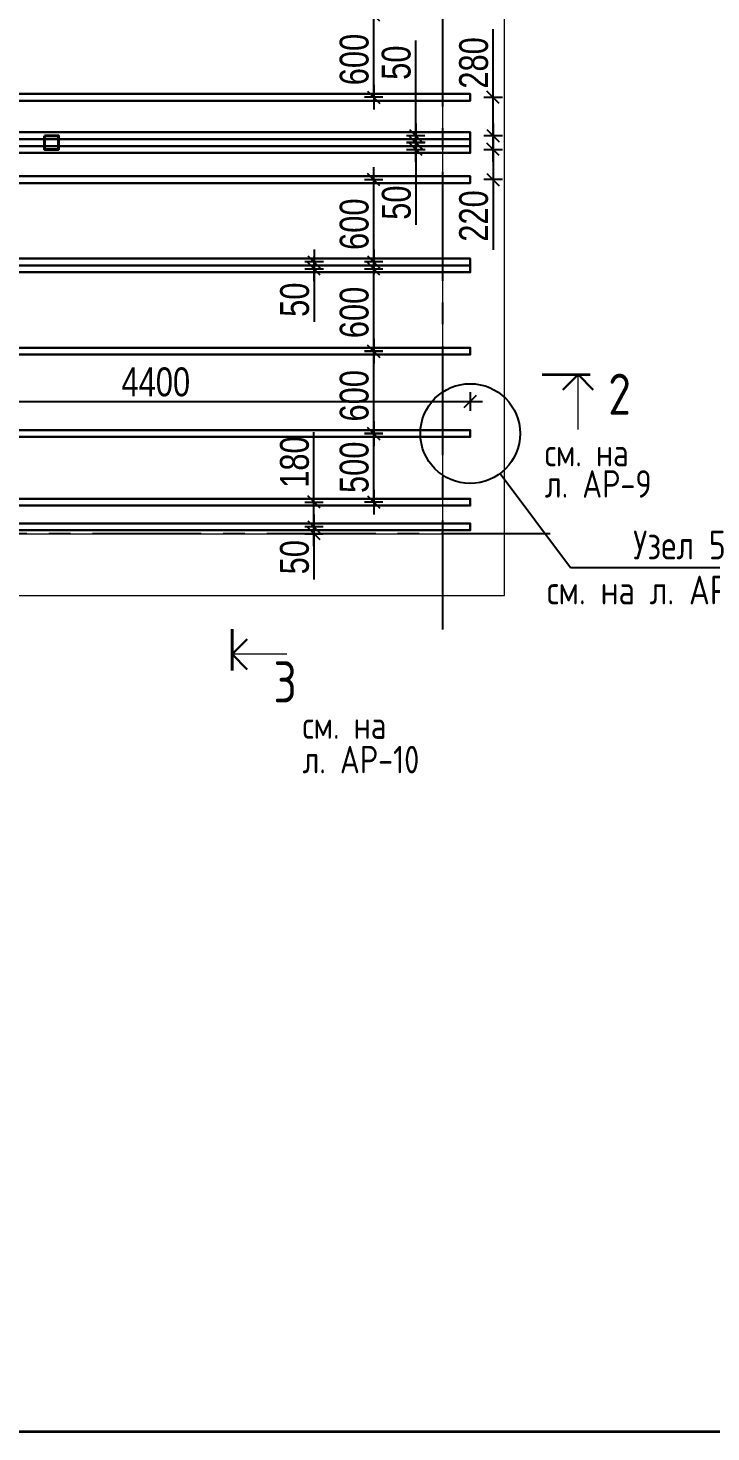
# Model space of a CAD drawing. Extents: x -12289450 to -10763036, y -7834513 to -6150123.
# Drawn here: x -11055246 to -11050273, y -7694161 to -7683933 of the extents above; entities that cross this region are included whole.
import ezdxf

# ---------------------------------------------------------------- set-up
doc = ezdxf.new("R2010")
doc.units = 0
doc.header["$LTSCALE"] = 25
doc.header["$PDMODE"] = 35
doc.linetypes.add('CENTER', pattern=[50.8, 31.75, -6.35, 6.35, -6.35])
doc.linetypes.add('HIDDEN', pattern=[9.525, 6.35, -3.175])
doc.layers.get('DefPoints').update_dxf_attribs({"color": 10, "lineweight": 30})
for name, color, linetype in [('001-ПЕРЕГОРОДКИ', 5, 'Continuous'), ('004-ВСПЛИНИИ', 15, 'Continuous'), ('005-РАЗМЕРЫ', 252, 'Continuous'), ('014-ОСИ', 251, 'CENTER'), ('Annotation - Text', 7, 'Continuous'), ('ArchiCAD', 7, 'Continuous'), ('Примечания', 7, 'Continuous')]:
    doc.layers.add(name, color=color, linetype=linetype)
doc.layers.add('СТЕНЫ', color=5, linetype='Continuous', lineweight=40)
doc.layers.add('тонкий', color=114, linetype='Continuous', lineweight=20)
doc.styles.add('GOST 2.304', font='cs_gost2304.shx')
doc.styles.get("Standard").update_dxf_attribs({"font": 'arial.ttf'})
doc.styles.add('TXT0', font='txt', dxfattribs={"width": 0.8})
doc.dimstyles.new('Копия(5) РАЗМЕРЫ', dxfattribs={"dimscale": 30, "dimtxt": 7, "dimasz": 0.15, "dimexe": 0, "dimexo": 0, "dimgap": 1.2, "dimtad": 1, "dimdec": 0, "dimzin": 0, "dimdsep": 46, "dimtxsty": 'TXT0', "dimblk1": 'A8MITTA', "dimblk2": 'A8MITTA', "dimsah": 1, "dimcen": 2, "dimse1": 1, "dimse2": 1, "dimadec": 0, "dimazin": 0, "dimtp": 6, "dimtm": 6, "dimtfac": 1, "dimtdec": 0, "dimtofl": 0, "dimtmove": 0, "dimatfit": 3, "dimldrblk": 'A8MITTA', "dimfxl": 0, "dimtolj": 1, "dimtzin": 0, "dimarcsym": 0})

# ---------------------------------------------------------------- blocks, each defined once
blk = doc.blocks.new('A8MITTA', base_point=(3180, 3140))
for p, q in [((3160, 3140), (3200, 3140)), ((3170, 3130), (3190, 3150)), ((3180, 3155), (3180, 3125))]:
    blk.add_line(p, q)
blk = doc.blocks.new('*D659')
at = {"layer": '005-РАЗМЕРЫ', "color": 0, "lineweight": -2, "ltscale": 1.2, "transparency": 16777216}
blk.add_line((-11056421, -7686653), (-11052030, -7686653), dxfattribs=at)
at = {"layer": 'DefPoints', "color": 0, "ltscale": 1.2, "transparency": 16777216}
for p in [(-11052026, -7686653), (-11056426, -7686812), (-11052026, -7686812)]:
    blk.add_point(p, dxfattribs=at)
at = {"layer": '005-РАЗМЕРЫ', "color": 0, "lineweight": -2, "ltscale": 1.2, "transparency": 16777216, "xscale": 4.5, "yscale": 4.5, "zscale": 4.5, "rotation": 180}
blk.add_blockref('A8MITTA', (-11056426, -7686653), dxfattribs=at)
at = {"layer": '005-РАЗМЕРЫ', "color": 0, "lineweight": -2, "ltscale": 1.2, "transparency": 16777216, "xscale": 4.5, "yscale": 4.5, "zscale": 4.5}
blk.add_blockref('A8MITTA', (-11052026, -7686653), dxfattribs=at)
at = {"layer": '005-РАЗМЕРЫ', "color": 0, "ltscale": 1.2, "transparency": 16777216, "insert": (-11054316, -7686512), "char_height": 210, "attachment_point": 5, "style": 'TXT0'}
blk.add_mtext('\\A1;4400', dxfattribs=at)
blk = doc.blocks.new('*D660')
at = {"layer": '005-РАЗМЕРЫ', "color": 0, "lineweight": -2, "ltscale": 1.2, "transparency": 16777216}
blk.add_line((-11052729, -7686883), (-11052729, -7686292), dxfattribs=at)
at = {"layer": 'DefPoints', "color": 0, "ltscale": 1.2, "transparency": 16777216}
for p in [(-11052729, -7686287), (-11052026, -7686287), (-11052026, -7686887)]:
    blk.add_point(p, dxfattribs=at)
at = {"layer": '005-РАЗМЕРЫ', "color": 0, "lineweight": -2, "ltscale": 1.2, "transparency": 16777216, "xscale": 4.5, "yscale": 4.5, "zscale": 4.5}
for p, rotation in [((-11052729, -7686287), 90), ((-11052729, -7686887), 270)]:
    blk.add_blockref('A8MITTA', p, dxfattribs=dict(at, rotation=rotation))
at = {"layer": '005-РАЗМЕРЫ', "color": 0, "ltscale": 1.2, "transparency": 16777216, "insert": (-11052870, -7686612), "char_height": 210, "attachment_point": 5, "rotation": 90, "style": 'TXT0'}
blk.add_mtext('\\A1;600', dxfattribs=at)
blk = doc.blocks.new('*D661')
at = {"layer": '005-РАЗМЕРЫ', "color": 0, "lineweight": -2, "ltscale": 1.2, "transparency": 16777216}
blk.add_line((-11052729, -7687383), (-11052729, -7686892), dxfattribs=at)
at = {"layer": 'DefPoints', "color": 0, "ltscale": 1.2, "transparency": 16777216}
for p in [(-11052729, -7686887), (-11052026, -7686887), (-11051751, -7687387)]:
    blk.add_point(p, dxfattribs=at)
at = {"layer": '005-РАЗМЕРЫ', "color": 0, "lineweight": -2, "ltscale": 1.2, "transparency": 16777216, "xscale": 4.5, "yscale": 4.5, "zscale": 4.5}
for p, rotation in [((-11052729, -7686887), 90), ((-11052729, -7687387), 270)]:
    blk.add_blockref('A8MITTA', p, dxfattribs=dict(at, rotation=rotation))
at = {"layer": '005-РАЗМЕРЫ', "color": 0, "ltscale": 1.2, "transparency": 16777216, "insert": (-11052870, -7687133), "char_height": 210, "attachment_point": 5, "rotation": 90, "style": 'TXT0'}
blk.add_mtext('\\A1;500', dxfattribs=at)
blk = doc.blocks.new('*D662')
at = {"layer": '005-РАЗМЕРЫ', "color": 0, "lineweight": -2, "ltscale": 1.2, "transparency": 16777216}
for p, q in [((-11053164, -7687387), (-11053164, -7686877)), ((-11053164, -7687563), (-11053164, -7687392))]:
    blk.add_line(p, q, dxfattribs=at)
at = {"layer": 'DefPoints', "color": 0, "ltscale": 1.2, "transparency": 16777216}
for p in [(-11053164, -7687387), (-11051751, -7687387), (-11051751, -7687567)]:
    blk.add_point(p, dxfattribs=at)
at = {"layer": '005-РАЗМЕРЫ', "color": 0, "lineweight": -2, "ltscale": 1.2, "transparency": 16777216, "xscale": 4.5, "yscale": 4.5, "zscale": 4.5}
for p, rotation in [((-11053164, -7687387), 90), ((-11053164, -7687567), 270)]:
    blk.add_blockref('A8MITTA', p, dxfattribs=dict(at, rotation=rotation))
at = {"layer": '005-РАЗМЕРЫ', "color": 0, "ltscale": 1.2, "transparency": 16777216, "insert": (-11053305, -7687095), "char_height": 210, "attachment_point": 5, "rotation": 90, "style": 'TXT0'}
blk.add_mtext('\\A1;180', dxfattribs=at)
blk = doc.blocks.new('*D663')
at = {"layer": '005-РАЗМЕРЫ', "color": 0, "lineweight": -2, "ltscale": 1.2, "transparency": 16777216}
for p, q in [((-11053164, -7687563), (-11053164, -7687558)), ((-11053164, -7687622), (-11053164, -7687950))]:
    blk.add_line(p, q, dxfattribs=at)
at = {"layer": 'DefPoints', "color": 0, "ltscale": 1.2, "transparency": 16777216}
for p in [(-11053164, -7687617), (-11051941, -7687617), (-11051751, -7687567)]:
    blk.add_point(p, dxfattribs=at)
at = {"layer": '005-РАЗМЕРЫ', "color": 0, "lineweight": -2, "ltscale": 1.2, "transparency": 16777216, "xscale": 4.5, "yscale": 4.5, "zscale": 4.5}
for p, rotation in [((-11053164, -7687567), 270), ((-11053164, -7687617), 90)]:
    blk.add_blockref('A8MITTA', p, dxfattribs=dict(at, rotation=rotation))
at = {"layer": '005-РАЗМЕРЫ', "color": 0, "ltscale": 1.2, "transparency": 16777216, "insert": (-11053305, -7687788), "char_height": 210, "attachment_point": 5, "rotation": 90, "style": 'TXT0'}
blk.add_mtext('\\A1;50', dxfattribs=at)
blk = doc.blocks.new('*D664')
at = {"layer": '005-РАЗМЕРЫ', "color": 0, "lineweight": -2, "ltscale": 1.2, "transparency": 16777216}
blk.add_line((-11052729, -7686283), (-11052729, -7685692), dxfattribs=at)
at = {"layer": 'DefPoints', "color": 0, "ltscale": 1.2, "transparency": 16777216}
for p in [(-11052729, -7685687), (-11052026, -7685687), (-11052026, -7686287)]:
    blk.add_point(p, dxfattribs=at)
at = {"layer": '005-РАЗМЕРЫ', "color": 0, "lineweight": -2, "ltscale": 1.2, "transparency": 16777216, "xscale": 4.5, "yscale": 4.5, "zscale": 4.5}
for p, rotation in [((-11052729, -7685687), 90), ((-11052729, -7686287), 270)]:
    blk.add_blockref('A8MITTA', p, dxfattribs=dict(at, rotation=rotation))
at = {"layer": '005-РАЗМЕРЫ', "color": 0, "ltscale": 1.2, "transparency": 16777216, "insert": (-11052870, -7686005), "char_height": 210, "attachment_point": 5, "rotation": 90, "style": 'TXT0'}
blk.add_mtext('\\A1;600', dxfattribs=at)
blk = doc.blocks.new('*D665')
at = {"layer": '005-РАЗМЕРЫ', "color": 0, "lineweight": -2, "ltscale": 1.2, "transparency": 16777216}
blk.add_line((-11052729, -7685633), (-11052729, -7685042), dxfattribs=at)
at = {"layer": 'DefPoints', "color": 0, "ltscale": 1.2, "transparency": 16777216}
for p in [(-11052729, -7685037), (-11052026, -7685037), (-11052026, -7685637)]:
    blk.add_point(p, dxfattribs=at)
at = {"layer": '005-РАЗМЕРЫ', "color": 0, "lineweight": -2, "ltscale": 1.2, "transparency": 16777216, "xscale": 4.5, "yscale": 4.5, "zscale": 4.5}
for p, rotation in [((-11052729, -7685037), 90), ((-11052729, -7685637), 270)]:
    blk.add_blockref('A8MITTA', p, dxfattribs=dict(at, rotation=rotation))
at = {"layer": '005-РАЗМЕРЫ', "color": 0, "ltscale": 1.2, "transparency": 16777216, "insert": (-11052870, -7685362), "char_height": 210, "attachment_point": 5, "rotation": 90, "style": 'TXT0'}
blk.add_mtext('\\A1;600', dxfattribs=at)
blk = doc.blocks.new('*D666')
at = {"layer": '005-РАЗМЕРЫ', "color": 0, "lineweight": -2, "ltscale": 1.2, "transparency": 16777216}
blk.add_line((-11052729, -7684433), (-11052729, -7683842), dxfattribs=at)
at = {"layer": 'DefPoints', "color": 0, "ltscale": 1.2, "transparency": 16777216}
for p in [(-11052729, -7683837), (-11052026, -7683837), (-11052026, -7684437)]:
    blk.add_point(p, dxfattribs=at)
at = {"layer": '005-РАЗМЕРЫ', "color": 0, "lineweight": -2, "ltscale": 1.2, "transparency": 16777216, "xscale": 4.5, "yscale": 4.5, "zscale": 4.5}
for p, rotation in [((-11052729, -7683837), 90), ((-11052729, -7684437), 270)]:
    blk.add_blockref('A8MITTA', p, dxfattribs=dict(at, rotation=rotation))
at = {"layer": '005-РАЗМЕРЫ', "color": 0, "ltscale": 1.2, "transparency": 16777216, "insert": (-11052870, -7684162), "char_height": 210, "attachment_point": 5, "rotation": 90, "style": 'TXT0'}
blk.add_mtext('\\A1;600', dxfattribs=at)
blk = doc.blocks.new('*D701')
at = {"layer": '005-РАЗМЕРЫ', "color": 0, "lineweight": -2, "ltscale": 1.2, "transparency": 16777216}
for p, q in [((-11053163, -7685633), (-11053163, -7685628)), ((-11053163, -7685692), (-11053163, -7686074))]:
    blk.add_line(p, q, dxfattribs=at)
at = {"layer": 'DefPoints', "color": 0, "ltscale": 1.2, "transparency": 16777216}
for p in [(-11053163, -7685687), (-11052460, -7685687), (-11052026, -7685637)]:
    blk.add_point(p, dxfattribs=at)
at = {"layer": '005-РАЗМЕРЫ', "color": 0, "lineweight": -2, "ltscale": 1.2, "transparency": 16777216, "xscale": 4.5, "yscale": 4.5, "zscale": 4.5}
for p, rotation in [((-11053163, -7685637), 270), ((-11053163, -7685687), 90)]:
    blk.add_blockref('A8MITTA', p, dxfattribs=dict(at, rotation=rotation))
at = {"layer": '005-РАЗМЕРЫ', "color": 0, "ltscale": 1.2, "transparency": 16777216, "insert": (-11053304, -7685912), "char_height": 210, "attachment_point": 5, "rotation": 90, "style": 'TXT0'}
blk.add_mtext('\\A1;50', dxfattribs=at)
blk = doc.blocks.new('*D710')
at = {"layer": '005-РАЗМЕРЫ', "color": 0, "lineweight": -2, "ltscale": 1.2, "transparency": 16777216}
for p, q in [((-11052423, -7684713), (-11052423, -7684023)), ((-11052423, -7684772), (-11052423, -7684776))]:
    blk.add_line(p, q, dxfattribs=at)
at = {"layer": 'DefPoints', "color": 0, "ltscale": 1.2, "transparency": 16777216}
for p in [(-11052423, -7684767), (-11052026, -7684717), (-11052026, -7684767)]:
    blk.add_point(p, dxfattribs=at)
at = {"layer": '005-РАЗМЕРЫ', "color": 0, "lineweight": -2, "ltscale": 1.2, "transparency": 16777216, "xscale": 4.5, "yscale": 4.5, "zscale": 4.5}
for p, rotation in [((-11052423, -7684717), 270), ((-11052423, -7684767), 90)]:
    blk.add_blockref('A8MITTA', p, dxfattribs=dict(at, rotation=rotation))
at = {"layer": '005-РАЗМЕРЫ', "color": 0, "ltscale": 1.2, "transparency": 16777216, "insert": (-11052564, -7684185), "char_height": 210, "attachment_point": 5, "rotation": 90, "style": 'TXT0'}
blk.add_mtext('\\A1;50', dxfattribs=at)
blk = doc.blocks.new('*D708')
at = {"layer": '005-РАЗМЕРЫ', "color": 0, "lineweight": -2, "ltscale": 1.2, "transparency": 16777216}
for p, q in [((-11052422, -7684763), (-11052422, -7684758)), ((-11052422, -7684822), (-11052422, -7685367))]:
    blk.add_line(p, q, dxfattribs=at)
at = {"layer": 'DefPoints', "color": 0, "ltscale": 1.2, "transparency": 16777216}
for p in [(-11052026, -7684767), (-11052422, -7684817), (-11052026, -7684817)]:
    blk.add_point(p, dxfattribs=at)
at = {"layer": '005-РАЗМЕРЫ', "color": 0, "lineweight": -2, "ltscale": 1.2, "transparency": 16777216, "xscale": 4.5, "yscale": 4.5, "zscale": 4.5}
for p, rotation in [((-11052422, -7684767), 270), ((-11052422, -7684817), 90)]:
    blk.add_blockref('A8MITTA', p, dxfattribs=dict(at, rotation=rotation))
at = {"layer": '005-РАЗМЕРЫ', "color": 0, "ltscale": 1.2, "transparency": 16777216, "insert": (-11052563, -7685205), "char_height": 210, "attachment_point": 5, "rotation": 90, "style": 'TXT0'}
blk.add_mtext('\\A1;50', dxfattribs=at)
blk = doc.blocks.new('*D709')
at = {"layer": '005-РАЗМЕРЫ', "color": 0, "lineweight": -2, "ltscale": 1.2, "transparency": 16777216}
for p, q in [((-11051859, -7684822), (-11051859, -7685033)), ((-11051859, -7685037), (-11051859, -7685548))]:
    blk.add_line(p, q, dxfattribs=at)
at = {"layer": 'DefPoints', "color": 0, "ltscale": 1.2, "transparency": 16777216}
for p in [(-11052026, -7684817), (-11051859, -7684817), (-11051986, -7685037)]:
    blk.add_point(p, dxfattribs=at)
at = {"layer": '005-РАЗМЕРЫ', "color": 0, "lineweight": -2, "ltscale": 1.2, "transparency": 16777216, "xscale": 4.5, "yscale": 4.5, "zscale": 4.5}
for p, rotation in [((-11051859, -7684817), 90), ((-11051859, -7685037), 270)]:
    blk.add_blockref('A8MITTA', p, dxfattribs=dict(at, rotation=rotation))
at = {"layer": '005-РАЗМЕРЫ', "color": 0, "ltscale": 1.2, "transparency": 16777216, "insert": (-11052000, -7685302), "char_height": 210, "attachment_point": 5, "rotation": 90, "style": 'TXT0'}
blk.add_mtext('\\A1;220', dxfattribs=at)
blk = doc.blocks.new('*D718')
at = {"layer": '005-РАЗМЕРЫ', "color": 0, "lineweight": -2, "ltscale": 1.2, "transparency": 16777216}
for p, q in [((-11051859, -7684437), (-11051859, -7683941)), ((-11051859, -7684713), (-11051859, -7684442))]:
    blk.add_line(p, q, dxfattribs=at)
at = {"layer": 'DefPoints', "color": 0, "ltscale": 1.2, "transparency": 16777216}
for p in [(-11052026, -7684437), (-11052026, -7684717), (-11051859, -7684717)]:
    blk.add_point(p, dxfattribs=at)
at = {"layer": '005-РАЗМЕРЫ', "color": 0, "lineweight": -2, "ltscale": 1.2, "transparency": 16777216, "xscale": 4.5, "yscale": 4.5, "zscale": 4.5}
for p, rotation in [((-11051859, -7684437), 90), ((-11051859, -7684717), 270)]:
    blk.add_blockref('A8MITTA', p, dxfattribs=dict(at, rotation=rotation))
at = {"layer": '005-РАЗМЕРЫ', "color": 0, "ltscale": 1.2, "transparency": 16777216, "insert": (-11052000, -7684187), "char_height": 210, "attachment_point": 5, "rotation": 90, "style": 'TXT0'}
blk.add_mtext('\\A1;280', dxfattribs=at)
blk = doc.blocks.new('*D733')
at = {"layer": '005-РАЗМЕРЫ', "color": 0, "lineweight": -2, "ltscale": 1.2, "transparency": 16777216}
blk.add_line((-11058258, -7687613), (-11058258, -7684772), dxfattribs=at)
at = {"layer": 'DefPoints', "color": 0, "ltscale": 1.2, "transparency": 16777216}
for p in [(-11058258, -7684767), (-11026589, -7684767), (-11058341, -7687617)]:
    blk.add_point(p, dxfattribs=at)
at = {"layer": '005-РАЗМЕРЫ', "color": 0, "lineweight": -2, "ltscale": 1.2, "transparency": 16777216, "xscale": 4.5, "yscale": 4.5, "zscale": 4.5}
for p, rotation in [((-11058258, -7684767), 90), ((-11058258, -7687617), 270)]:
    blk.add_blockref('A8MITTA', p, dxfattribs=dict(at, rotation=rotation))
at = {"layer": '005-РАЗМЕРЫ', "color": 0, "ltscale": 1.2, "transparency": 16777216, "insert": (-11058399, -7685249), "char_height": 210, "attachment_point": 5, "rotation": 90, "style": 'TXT0'}
blk.add_mtext('\\A1;2850', dxfattribs=at)

msp = doc.modelspace()

# ---------------------------------------------------------------- linework, layer by layer
at = {"color": 7, "linetype": 'Continuous', "lineweight": 15, "ltscale": 75, "extrusion": (0, 1, 0), "elevation": -7694161.2}
for points in [[(11066019.3, 0), (11054579.5, 0)], [(11066019.3, 0), (11053956.6, 0)]]:
    msp.add_lwpolyline(points, dxfattribs=at)
at = {"layer": '001-ПЕРЕГОРОДКИ', "lineweight": 35, "ltscale": 100}
msp.add_lwpolyline([(-11051501.1, -7686457.2), (-11051153.2, -7686457.2)], dxfattribs=at)
msp.add_lwpolyline([(-11051501.1, -7686457.2), (-11051153.2, -7686457.2)], dxfattribs=at)
at = {"layer": '001-ПЕРЕГОРОДКИ', "lineweight": 18, "ltscale": 100}
for points in [[(-11051240.6, -7686856.6), (-11051240.6, -7686457.2)], [(-11053361.4, -7688495.1), (-11053760.8, -7688495.1)], [(-11053361.4, -7688495.1), (-11053760.8, -7688495.1)]]:
    msp.add_lwpolyline(points, dxfattribs=at)
at = {"layer": '004-ВСПЛИНИИ', "color": 1}
for p, q in [((-11051808, -7687177.7), (-11051295, -7687861.9)), ((-11051295, -7687861.9), (-11049435.8, -7687862))]:
    msp.add_line(p, q, dxfattribs=at)
msp.add_circle((-11052025.8, -7686887.2), 363.1, dxfattribs=at)
at = {"layer": '014-ОСИ'}
for points in [[(-11052225.8, -7688313.6), (-11052225.8, -7674658.6)], [(-11051444.5, -7687617.2), (-11064955.4, -7687617.2)]]:
    msp.add_lwpolyline(points, dxfattribs=at)
at = {"layer": 'ArchiCAD', "color": 7, "linetype": 'Continuous', "lineweight": 35}
msp.add_lwpolyline([(-11066019.3, -7672636.3), (-11036394.4, -7672636.3), (-11036394.4, -7694161.2), (-11066019.3, -7694161.2)], close=True, dxfattribs=at)
msp.add_lwpolyline([(-11066019.3, -7672636.3), (-11036394.4, -7672636.3), (-11036394.4, -7694161.2), (-11066019.3, -7694161.2)], close=True, dxfattribs=at)
at = {"layer": 'СТЕНЫ', "color": 4, "lineweight": 30, "ltscale": 3}
for points in [[(-11056425.8, -7684412.2), (-11056425.8, -7684412.2), (-11056425.8, -7684462.2), (-11052025.8, -7684462.2), (-11052025.8, -7684462.2), (-11052025.8, -7684412.2)], [(-11056425.8, -7684692.2), (-11056425.8, -7684692.2), (-11056425.8, -7684742.2), (-11052025.8, -7684742.2), (-11052025.8, -7684742.2), (-11052025.8, -7684692.2)], [(-11056425.8, -7684742.2), (-11056425.8, -7684742.2), (-11056425.8, -7684792.2), (-11052025.8, -7684792.2), (-11052025.8, -7684792.2), (-11052025.8, -7684742.2)], [(-11056425.8, -7684792.2), (-11056425.8, -7684792.2), (-11056425.8, -7684842.2), (-11052025.8, -7684842.2), (-11052025.8, -7684842.2), (-11052025.8, -7684792.2)], [(-11056425.8, -7685012.2), (-11056425.8, -7685012.2), (-11056425.8, -7685062.2), (-11052025.8, -7685062.2), (-11052025.8, -7685062.2), (-11052025.8, -7685012.2)], [(-11056425.8, -7685612.2), (-11056425.8, -7685612.2), (-11056425.8, -7685662.2), (-11052025.8, -7685662.2), (-11052025.8, -7685662.2), (-11052025.8, -7685612.2)], [(-11056425.8, -7685662.2), (-11056425.8, -7685662.2), (-11056425.8, -7685712.2), (-11052025.8, -7685712.2), (-11052025.8, -7685712.2), (-11052025.8, -7685662.2)], [(-11056425.8, -7686262.2), (-11056425.8, -7686262.2), (-11056425.8, -7686312.2), (-11052025.8, -7686312.2), (-11052025.8, -7686312.2), (-11052025.8, -7686262.2)], [(-11056425.8, -7686862.2), (-11056425.8, -7686862.2), (-11056425.8, -7686912.2), (-11052025.8, -7686912.2), (-11052025.8, -7686912.2), (-11052025.8, -7686862.2)], [(-11056425.8, -7687362.2), (-11056425.8, -7687362.2), (-11056425.8, -7687412.2), (-11052025.8, -7687412.2), (-11052025.8, -7687412.2), (-11052025.8, -7687362.2)], [(-11056425.8, -7687542.2), (-11056425.8, -7687542.2), (-11056425.8, -7687592.2), (-11052025.8, -7687592.2), (-11052025.8, -7687592.2), (-11052025.8, -7687542.2)]]:
    msp.add_lwpolyline(points, close=True, dxfattribs=at)
at = {"layer": 'СТЕНЫ', "color": 1, "lineweight": 40, "ltscale": 3}
msp.add_lwpolyline([(-11055125.8, -7684717.2), (-11055025.8, -7684717.2), (-11055025.8, -7684817.2), (-11055125.8, -7684817.2)], close=True, dxfattribs=at)
at = {"layer": 'СТЕНЫ', "color": 5, "lineweight": 30}
for points in [[(-11051240.6, -7686457.2), (-11051351.6, -7686568.2)], [(-11051240.6, -7686457.2), (-11051129.6, -7686568.2)], [(-11053760.8, -7688495.1), (-11053649.8, -7688384.1)], [(-11053760.8, -7688495.1), (-11053649.8, -7688606.1)]]:
    msp.add_lwpolyline(points, dxfattribs=at)
at = {"layer": 'СТЕНЫ', "ltscale": 4}
msp.add_lwpolyline([(-11053760.8, -7688612.8), (-11053760.8, -7688312.3)], dxfattribs=at)
at = {"layer": 'тонкий', "color": 3, "lineweight": 20}
for p, q in [((-11051775.8, -7686797.2), (-11051775.8, -7683267.2)), ((-11051775.8, -7688067.2), (-11051775.8, -7686797.2)), ((-11056235.8, -7687617.2), (-11052225.8, -7687617.2)), ((-11061975.8, -7688067.2), (-11051775.8, -7688067.2))]:
    msp.add_line(p, q, dxfattribs=at)
at = {"layer": 'тонкий', "color": 3, "linetype": 'HIDDEN', "lineweight": 9}
msp.add_line((-11052225.8, -7687617.2), (-11052225.8, -7686797.2), dxfattribs=at)
at = {"layer": 'тонкий', "color": 3, "lineweight": 20}
msp.add_lwpolyline([(-11052225.8, -7687617.2), (-11052225.8, -7683197.2)], dxfattribs=at)
at = {"layer": 'тонкий', "color": 3, "linetype": 'HIDDEN', "lineweight": 9}
msp.add_lwpolyline([(-11052225.8, -7687617.2), (-11052225.8, -7686837.2)], dxfattribs=at)

# ---------------------------------------------------------------- texts
at = {"layer": 'Annotation - Text', "color": 0, "lineweight": 25, "style": 'GOST 2.304'}
for s, p in [('Узел 5', (-11050838.5, -7687803.9)), ('см. на л. AР-20', (-11051467.6, -7688132.1))]:
    msp.add_text(s, height=210, dxfattribs=at).set_placement(p)
at = {"layer": 'Примечания', "color": 7, "lineweight": 25, "attachment_point": 4}
for s, insert, char_height in [('{\\fGOST 2.304 type A|b0|i0|c0|p34;2}', (-11051020.2, -7686600.5), 300), ('{\\fGOST 2.304 type A|b0|i0|c204|p34;см. на}', (-11051482.6, -7687025.8), 200), ('{\\fGOST 2.304 type A|b0|i0|c204|p34;л. АР-\\fGOST 2.304 type A|b0|i0|c0|p34;9}', (-11051482.6, -7687254.5), 200), ('{\\fGOST 2.304 type A|b0|i0|c0|p34;3}', (-11053458.8, -7688696.6), 300), ('{\\fGOST 2.304 type A|b0|i0|c204|p34;см. на}', (-11053247.5, -7689011.5), 200), ('{\\fGOST 2.304 type A|b0|i0|c204|p34;л. АР-\\fGOST 2.304 type A|b0|i0|c0|p34;10}', (-11053247.5, -7689262.8), 200)]:
    msp.add_mtext(s, dxfattribs=dict(at, insert=insert, char_height=char_height))

# ---------------------------------------------------------------- dimensions: what is measured, and where the dimension line sits
at = {"layer": '005-РАЗМЕРЫ', "ltscale": 1.2}
for base, p1, p2, angle, picture, middle in [((-11052728.8, -7683837.2), (-11052025.8, -7684437.2), (-11052025.8, -7683837.2), 90, '*D666', (-11052728.8, -7684162.2)), ((-11051858.9, -7684717.2), (-11052025.8, -7684437.2), (-11052025.8, -7684717.2), 270, '*D718', (-11051858.9, -7684186.7)), ((-11052423.2, -7684767.2), (-11052025.8, -7684717.2), (-11052025.8, -7684767.2), 90, '*D710', (-11052423.2, -7684184.6)), ((-11058257.8, -7684767.2), (-11058341.4, -7687617.2), (-11026589.3, -7684767.2), 90, '*D733', (-11058257.8, -7685248.9)), ((-11052422.5, -7684817.2), (-11052025.8, -7684767.2), (-11052025.8, -7684817.2), 90, '*D708', (-11052422.5, -7685204.7)), ((-11051858.9, -7684817.2), (-11051986.1, -7685037.2), (-11052025.8, -7684817.2), 90, '*D709', (-11051858.9, -7685301.7)), ((-11052728.8, -7685037.2), (-11052025.8, -7685637.2), (-11052025.8, -7685037.2), 90, '*D665', (-11052728.8, -7685362.2)), ((-11053162.8, -7685687.2), (-11052025.8, -7685637.2), (-11052459.8, -7685687.2), 90, '*D701', (-11053162.8, -7685912.2)), ((-11052728.8, -7685687.2), (-11052025.8, -7686287.2), (-11052025.8, -7685687.2), 90, '*D664', (-11052728.8, -7686005.2)), ((-11052728.8, -7686287.2), (-11052025.8, -7686887.2), (-11052025.8, -7686287.2), 90, '*D660', (-11052728.8, -7686612.2)), ((-11052728.8, -7686887.2), (-11051751.1, -7687387.2), (-11052025.8, -7686887.2), 90, '*D661', (-11052728.8, -7687133.5)), ((-11053163.7, -7687387.2), (-11051751.1, -7687567.2), (-11051751.1, -7687387.2), 270, '*D662', (-11053163.7, -7687095.4)), ((-11053163.7, -7687617.2), (-11051751.1, -7687567.2), (-11051941.1, -7687617.2), 90, '*D663', (-11053163.7, -7687788.2))]:
    dim = msp.add_linear_dim(base=base, p1=p1, p2=p2, angle=angle, dimstyle='Копия(5) РАЗМЕРЫ', dxfattribs=at)
    dim.commit()
    dim.dimension.update_dxf_attribs({"geometry": picture, "text_midpoint": middle, "dimtype": 160})
dim = msp.add_linear_dim(base=(-11052025.8, -7686653.3), p1=(-11056425.8, -7686812.2), p2=(-11052025.8, -7686812.2), dimstyle='Копия(5) РАЗМЕРЫ', dxfattribs=at)
dim.commit()
dim.dimension.update_dxf_attribs({"geometry": '*D659', "text_midpoint": (-11054315.9, -7686653.3), "dimtype": 160})

doc.saveas('drawing.dxf')
